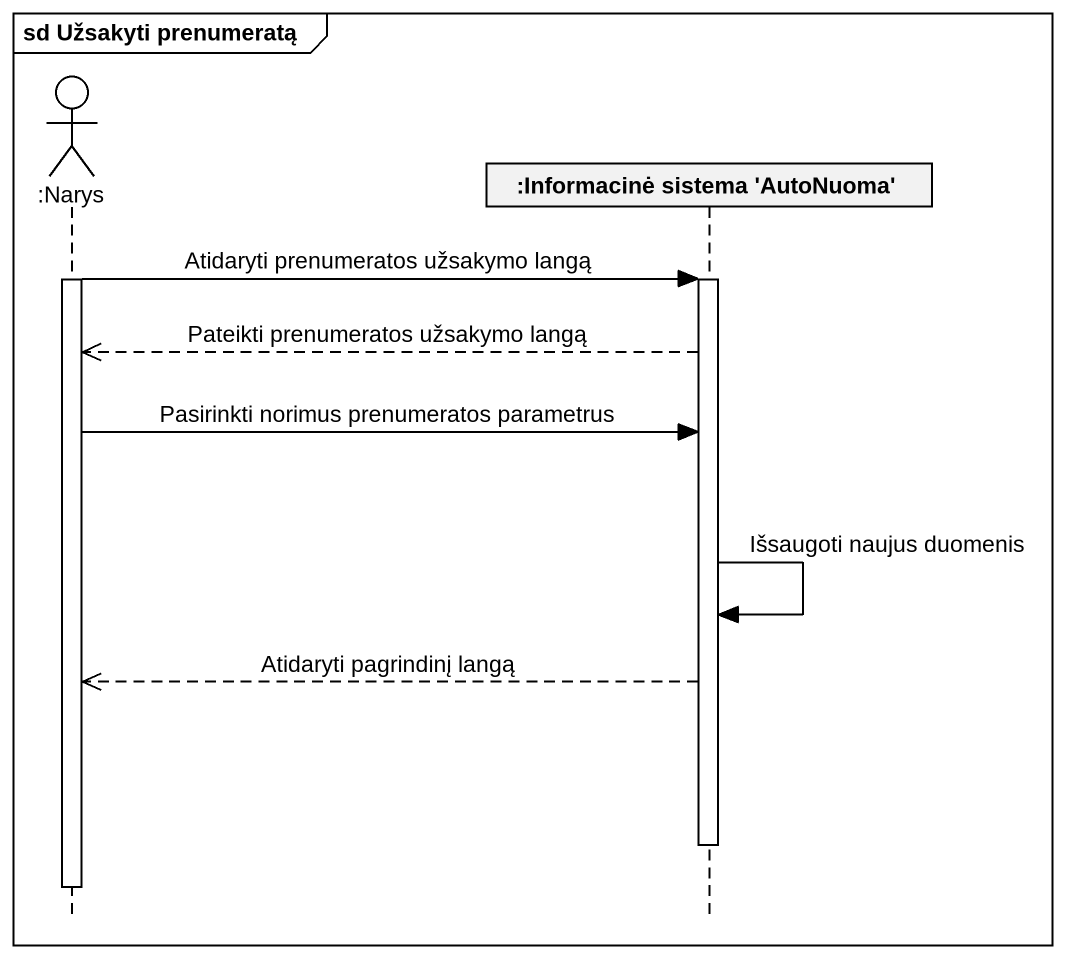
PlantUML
@startuml
mainframe sd Užsakyti prenumeratą
hide footbox
actor ":Narys" as Narys
participant ":Informacinė sistema 'AutoNuoma'" as Informacinė_sistema

activate Narys
Narys -> Informacinė_sistema : Atidaryti prenumeratos užsakymo langą
activate Informacinė_sistema
Informacinė_sistema -->> Narys : Pateikti prenumeratos užsakymo langą
Narys -> Informacinė_sistema : Pasirinkti norimus prenumeratos parametrus
Informacinė_sistema -> Informacinė_sistema : Išsaugoti naujus duomenis
Informacinė_sistema -->> Narys : Atidaryti pagrindinį langą
deactivate Informacinė_sistema
deactivate Narys
@enduml
